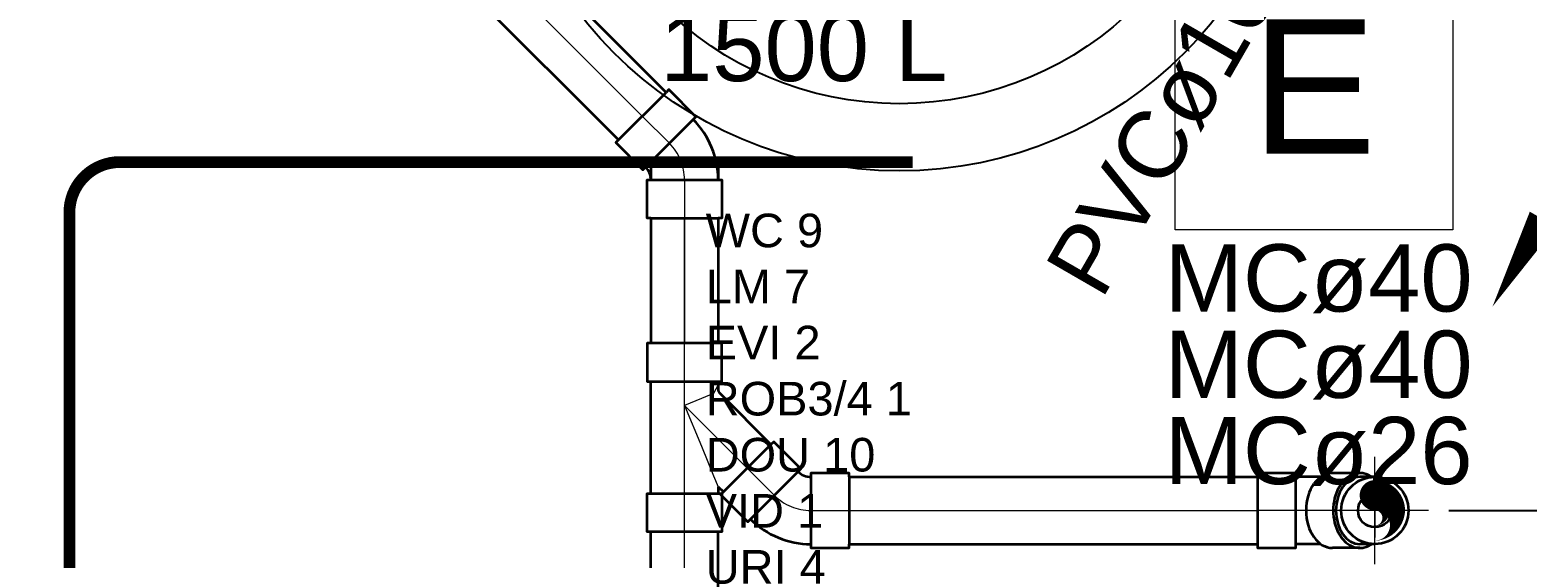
# Model space of a CAD drawing. Header units: metres. Extents: x -101133.8 to -101066.7, y -24899.3 to -24824.7.
# Drawn here: x -101104.824 to -101102.598, y -24850.24 to -24849.454 of the extents above; entities that cross this region are included whole.
import ezdxf

# ---------------------------------------------------------------- set-up
doc = ezdxf.new("R2010")
doc.units = ezdxf.units.M
doc.header["$LTSCALE"] = 0.2
doc.header["$PDSIZE"] = -5
doc.linetypes.add('AXES', pattern=[50.8, 31.75, -6.35, 6.35, -6.35])
for name, color, linetype in [('CMT-COTATION DIVERS', 1, 'Continuous'), ('CMT-CVC-MATERIEL', 30, 'Continuous'), ('CMT-PLB-EC-U', 1, 'Continuous'), ('CMT-PLB-EF-U', 140, 'Continuous'), ('CMT-PLB-EU', 3, 'Continuous'), ('CMT-PLB-EV-SOUS DALLAGE', 1, 'Continuous'), ('CMT-PLB-REC-U', 30, 'Continuous')]:
    doc.layers.add(name, color=color, linetype=linetype)
doc.styles.add('Arial', font='arial.ttf')
doc.styles.get("Standard").update_dxf_attribs({"font": 'arial.ttf'})
doc.dimstyles.get("Standard").update_dxf_attribs({"dimtxt": 0.18, "dimasz": 0.18, "dimexe": 0.18, "dimexo": 0.0625, "dimgap": 0.09, "dimtad": 0, "dimtih": 1, "dimtoh": 1, "dimdec": 4, "dimzin": 0, "dimdsep": 46, "dimtxsty": 'Standard', "dimcen": 0.09, "dimadec": 0, "dimazin": 0, "dimtfac": 1, "dimtdec": 4, "dimtofl": 0, "dimtmove": 0, "dimatfit": 3, "dimfxl": 1, "dimtolj": 1, "dimtzin": 0, "dimarcsym": 0})

# ---------------------------------------------------------------- blocks, each defined once
blk = doc.blocks.new('COT-45')
at = {"color": 0}
for p, q in [((0, -1), (0, 1)), ((-1, 0), (1, 0))]:
    blk.add_line(p, q, dxfattribs=at)
at = {"color": 0, "const_width": 0.4}
blk.add_lwpolyline([(-0.442, -0.442), (0.442, 0.442)], dxfattribs=at)
blk = doc.blocks.new('*D123')
at = {"layer": 'CMT-COTATION DIVERS', "color": 0, "lineweight": -2}
for p, q in [((-101111.6233, -24850.0721), (-101111.6233, -24850.599)), ((-101103.8509, -24850.4756), (-101103.8509, -24850.599)), ((-101111.5983, -24850.549), (-101103.8759, -24850.549))]:
    blk.add_line(p, q, dxfattribs=at)
at = {"layer": 'Defpoints', "color": 0, "lineweight": 15}
for p in [(-101111.6233, -24850.0421), (-101103.8509, -24850.4456), (-101103.8509, -24850.549)]:
    blk.add_point(p, dxfattribs=at)
at = {"layer": 'CMT-COTATION DIVERS', "color": 0, "lineweight": -2, "xscale": 0.025, "yscale": 0.025, "zscale": 0.025, "rotation": 180}
blk.add_blockref('COT-45', (-101111.6233, -24850.549), dxfattribs=at)
at = {"layer": 'CMT-COTATION DIVERS', "color": 0, "lineweight": -2, "xscale": 0.025, "yscale": 0.025, "zscale": 0.025}
blk.add_blockref('COT-45', (-101103.8509, -24850.549), dxfattribs=at)
at = {"layer": 'CMT-COTATION DIVERS', "color": 0, "lineweight": 15, "insert": (-101107.7371, -24850.474), "char_height": 0.075, "attachment_point": 5}
blk.add_mtext('\\A1;777', dxfattribs=at)
blk = doc.blocks.new('*D128')
at = {"layer": 'CMT-COTATION DIVERS', "color": 0, "lineweight": -2}
for p, q in [((-101102.7143, -24850.1688), (-101101.3327, -24850.1688)), ((-101101.3827, -24851.3963), (-101101.3827, -24850.1938)), ((-101102.2949, -24851.4213), (-101101.3327, -24851.4213))]:
    blk.add_line(p, q, dxfattribs=at)
at = {"layer": 'Defpoints', "color": 0, "lineweight": 15}
for p in [(-101102.7443, -24850.1688), (-101101.3827, -24850.1688), (-101102.3249, -24851.4213)]:
    blk.add_point(p, dxfattribs=at)
at = {"layer": 'CMT-COTATION DIVERS', "color": 0, "lineweight": -2, "xscale": 0.025, "yscale": 0.025, "zscale": 0.025}
for p, rotation in [((-101101.3827, -24850.1688), 90), ((-101101.3827, -24851.4213), 270)]:
    blk.add_blockref('COT-45', p, dxfattribs=dict(at, rotation=rotation))
at = {"layer": 'CMT-COTATION DIVERS', "color": 0, "lineweight": 15, "insert": (-101101.4585, -24850.795), "char_height": 0.075, "attachment_point": 5, "rotation": 90}
blk.add_mtext('\\A1;125', dxfattribs=at)
blk = doc.blocks.new('*D129')
at = {"layer": 'CMT-COTATION DIVERS', "color": 0, "lineweight": -2}
for p, q in [((-101102.6902, -24849.1783), (-101101.3327, -24849.1783)), ((-101101.3827, -24850.1438), (-101101.3827, -24849.2033)), ((-101102.7143, -24850.1688), (-101101.3327, -24850.1688))]:
    blk.add_line(p, q, dxfattribs=at)
at = {"layer": 'Defpoints', "color": 0, "lineweight": 15}
for p in [(-101102.7202, -24849.1783), (-101101.3827, -24849.1783), (-101102.7443, -24850.1688)]:
    blk.add_point(p, dxfattribs=at)
at = {"layer": 'CMT-COTATION DIVERS', "color": 0, "lineweight": -2, "xscale": 0.025, "yscale": 0.025, "zscale": 0.025}
for p, rotation in [((-101101.3827, -24849.1783), 90), ((-101101.3827, -24850.1688), 270)]:
    blk.add_blockref('COT-45', p, dxfattribs=dict(at, rotation=rotation))
at = {"layer": 'CMT-COTATION DIVERS', "color": 0, "lineweight": 15, "insert": (-101101.4585, -24849.6735), "char_height": 0.075, "attachment_point": 5, "rotation": 90}
blk.add_mtext('\\A1;99', dxfattribs=at)

msp = doc.modelspace()

# ---------------------------------------------------------------- linework, layer by layer
at = {"layer": 'CMT-CVC-MATERIEL'}
for radius in [0.6, 0.5]:
    msp.add_circle((-101103.5316, -24849.064), radius, dxfattribs=at)
at = {"layer": 'CMT-PLB-EC-U'}
for radius in [0.6, 0.5]:
    msp.add_circle((-101103.5316, -24849.064), radius, dxfattribs=at)
at = {"layer": 'CMT-PLB-EF-U', "linetype": 'Continuous', "lineweight": 20}
msp.add_lwpolyline([(-101102.9149, -24849.3254), (-101102.7084, -24849.3254), (-101102.7084, -24849.7517), (-101103.1214, -24849.7517), (-101103.1214, -24849.3254), (-101102.9149, -24849.3254)], dxfattribs=at)
at = {"layer": 'CMT-PLB-EF-U', "const_width": 0.0175}
msp.add_lwpolyline([(-101104.7657, -24849.7258, -0.414214), (-101104.6907, -24849.6508)], format="xyb", dxfattribs=at)
for points in [[(-101104.6907, -24849.6508), (-101103.5116, -24849.6508)], [(-101104.7657, -24851.895), (-101104.7657, -24849.7258)]]:
    msp.add_lwpolyline(points, dxfattribs=at)
at = {"layer": 'CMT-PLB-EU', "color": 8, "linetype": 'AXES', "lineweight": 20}
for p, q in [((-101102.8243, -24850.1288), (-101102.8243, -24850.2088)), ((-101102.7843, -24850.1688), (-101102.8643, -24850.1688))]:
    msp.add_line(p, q, dxfattribs=at)
at = {"layer": 'CMT-PLB-EU', "linetype": 'Continuous', "lineweight": 20}
for points in [[(-101102.8252, -24849.2216, 0, 0, 0), (-101102.9752, -24849.4814, 0.045, 0, 0), (-101103.0502, -24849.6113, 0, 0, 0)], [(-101102.8368, -24850.1904, 0, 0, 0), (-101102.9868, -24850.4502, 0.045, 0, 0), (-101103.0618, -24850.5801, 0, 0, 0)]]:
    msp.add_lwpolyline(points, format="xyseb", dxfattribs=at)
at = {"layer": 'CMT-PLB-EU', "color": 8, "linetype": 'Continuous', "lineweight": 20}
msp.add_lwpolyline([(-101102.8243, -24850.1478, 0.003, 0.003, -0.414214), (-101102.8033, -24850.1688, 0.003, 0, -0.394163), (-101102.8243, -24850.1913, 0, 0.003, 1.001955), (-101102.8243, -24850.1673, 0, 0, 0), (-101102.8243, -24850.1631, 0.0112, 0.0112, -1), (-101102.8243, -24850.1519, 0, 0, 0), (-101102.8299, -24850.1575, 0, 0, 0), (-101102.8243, -24850.1575, 0.0165, 0.0165, -0.414214), (-101102.813, -24850.1688, 0, 0, 0), (-101102.8138, -24850.1631, 0.015, 0, -0.468375), (-101102.8168, -24850.1891, 0, 0, 0)], format="xyseb", dxfattribs=at)
at = {"layer": 'CMT-PLB-EU', "lineweight": 35}
msp.add_circle((-101102.8243, -24850.1688), 0.025, dxfattribs=at)
at = {"layer": 'CMT-PLB-EV-SOUS DALLAGE', "lineweight": 35}
for p, q in [((-101104.1499, -24849.2757), (-101103.8784, -24849.5472)), ((-101104.2206, -24849.3464), (-101103.9491, -24849.6179)), ((-101103.9491, -24849.6179), (-101103.8784, -24849.5472)), ((-101103.9088, -24849.6582), (-101103.8381, -24849.5875)), ((-101103.9009, -24849.6454), (-101103.9009, -24849.6773)), ((-101103.8009, -24849.6454), (-101103.8009, -24849.6773)), ((-101103.9009, -24849.6773), (-101103.8009, -24849.6773)), ((-101103.9009, -24849.7343), (-101103.8009, -24849.7343)), ((-101103.9009, -24849.7343), (-101103.9009, -24849.9201)), ((-101103.8009, -24849.7343), (-101103.8009, -24849.9201)), ((-101103.8009, -24849.9201), (-101103.9009, -24849.9201)), ((-101103.9009, -24849.9771), (-101103.8009, -24849.9771)), ((-101103.9009, -24850.1435), (-101103.9009, -24849.9771)), ((-101103.8009, -24849.9771), (-101103.8009, -24849.9879)), ((-101103.7979, -24849.995), (-101103.7224, -24850.0706)), ((-101103.7224, -24850.0706), (-101103.7931, -24850.1413)), ((-101103.7224, -24850.0706), (-101103.7931, -24850.1413)), ((-101103.7224, -24850.0706), (-101103.7224, -24850.0706)), ((-101103.7528, -24850.1816), (-101103.6821, -24850.1109)), ((-101103.6821, -24850.1109), (-101103.7528, -24850.1816)), ((-101102.8468, -24850.1131), (-101102.8871, -24850.1131)), ((-101103.8009, -24850.1335), (-101103.8009, -24850.1435)), ((-101103.8009, -24850.1335), (-101103.7931, -24850.1413)), ((-101103.663, -24850.1188), (-101103.663, -24850.2188)), ((-101103.606, -24850.1188), (-101102.9986, -24850.1188)), ((-101103.606, -24850.1188), (-101103.606, -24850.2188)), ((-101102.9986, -24850.1188), (-101102.9986, -24850.2188)), ((-101102.9045, -24850.1188), (-101102.9416, -24850.1188)), ((-101102.9416, -24850.2188), (-101102.9416, -24850.1188)), ((-101102.8243, -24850.1188), (-101102.8468, -24850.1188)), ((-101103.9009, -24850.1435), (-101103.8009, -24850.1435)), ((-101103.7528, -24850.1816), (-101103.7528, -24850.1816)), ((-101103.9009, -24851.7368), (-101103.9009, -24850.2005)), ((-101103.8009, -24850.2005), (-101103.9009, -24850.2005)), ((-101103.8009, -24851.7368), (-101103.8009, -24850.2005)), ((-101103.606, -24850.2188), (-101102.9986, -24850.2188)), ((-101102.9045, -24850.2188), (-101102.9416, -24850.2188)), ((-101102.8468, -24850.2245), (-101102.8871, -24850.2245)), ((-101102.8243, -24850.2188), (-101102.8468, -24850.2188))]:
    msp.add_line(p, q, dxfattribs=at)
at = {"layer": 'CMT-PLB-EV-SOUS DALLAGE', "color": 8, "linetype": 'AXES', "lineweight": 20}
for p, q in [((-101104.1852, -24849.311), (-101103.9137, -24849.5825)), ((-101103.8734, -24849.6228), (-101103.9137, -24849.5825)), ((-101103.8509, -24849.6773), (-101103.8509, -24849.7343)), ((-101103.8509, -24849.9201), (-101103.8509, -24849.7343)), ((-101103.8509, -24849.7343), (-101103.8509, -24849.9201)), ((-101103.8509, -24850.2005), (-101103.8509, -24849.9201)), ((-101103.8509, -24850.0128), (-101103.7174, -24850.1462)), ((-101102.8243, -24850.2488), (-101102.8243, -24850.0888)), ((-101103.7174, -24850.1462), (-101103.7577, -24850.1059)), ((-101103.7174, -24850.1462), (-101103.7577, -24850.1059)), ((-101103.663, -24850.1688), (-101103.606, -24850.1688)), ((-101103.606, -24850.1688), (-101102.9986, -24850.1688)), ((-101102.7443, -24850.1688), (-101102.9986, -24850.1688)), ((-101103.8509, -24851.7368), (-101103.8509, -24850.2005))]:
    msp.add_line(p, q, dxfattribs=at)
at = {"layer": 'CMT-PLB-EV-SOUS DALLAGE', "lineweight": 35}
for points in [[(-101103.8381, -24849.5875), (-101103.834, -24849.5835), (-101103.8743, -24849.5431), (-101103.8784, -24849.5472)], [(-101103.9491, -24849.6179), (-101103.9531, -24849.6219), (-101103.9128, -24849.6622), (-101103.9088, -24849.6582)], [(-101103.9009, -24849.7343), (-101103.9066, -24849.7343), (-101103.9066, -24849.6773), (-101103.9009, -24849.6773)], [(-101103.8009, -24849.6773), (-101103.7952, -24849.6773), (-101103.7952, -24849.7343), (-101103.8009, -24849.7343)], [(-101103.9009, -24849.9201), (-101103.9066, -24849.9201), (-101103.9066, -24849.9771), (-101103.9009, -24849.9771)], [(-101103.8009, -24849.9771), (-101103.7952, -24849.9771), (-101103.7952, -24849.9201), (-101103.8009, -24849.9201)], [(-101103.6821, -24850.1109), (-101103.678, -24850.1068), (-101103.7183, -24850.0665), (-101103.7224, -24850.0706)], [(-101103.7224, -24850.0706), (-101103.7183, -24850.0665), (-101103.678, -24850.1068), (-101103.6821, -24850.1109)], [(-101103.606, -24850.1188), (-101103.606, -24850.1131), (-101103.663, -24850.1131), (-101103.663, -24850.1188)], [(-101102.9416, -24850.1188), (-101102.9416, -24850.1131), (-101102.9986, -24850.1131), (-101102.9986, -24850.1188)], [(-101103.9009, -24850.2005), (-101103.9066, -24850.2005), (-101103.9066, -24850.1435), (-101103.9009, -24850.1435)], [(-101103.8009, -24850.1435), (-101103.7952, -24850.1435), (-101103.7952, -24850.2005), (-101103.8009, -24850.2005)], [(-101103.7931, -24850.1413), (-101103.7971, -24850.1453), (-101103.7568, -24850.1856), (-101103.7528, -24850.1816)], [(-101103.7528, -24850.1816), (-101103.7568, -24850.1856), (-101103.7971, -24850.1453), (-101103.7931, -24850.1413)], [(-101103.663, -24850.2188), (-101103.663, -24850.2245), (-101103.606, -24850.2245), (-101103.606, -24850.2188)], [(-101102.9986, -24850.2188), (-101102.9986, -24850.2245), (-101102.9416, -24850.2245), (-101102.9416, -24850.2188)]]:
    msp.add_lwpolyline(points, dxfattribs=at)
at = {"layer": 'CMT-PLB-EV-SOUS DALLAGE', "linetype": 'Continuous', "lineweight": 20}
msp.add_lwpolyline([(-101102.7993, -24850.1255, 0, 0, 0), (-101102.6493, -24849.8657, 0, 0.045, 0), (-101102.5743, -24849.7358, 0.045, 0.045, 0)], format="xyseb", dxfattribs=at)
at = {"layer": 'CMT-PLB-EV-SOUS DALLAGE', "color": 8, "linetype": 'Continuous', "lineweight": 20, "extrusion": (0, 0, -1)}
msp.add_lwpolyline([(101103.8009, -24849.9821), (101103.8076, -24849.9948), (101103.8259, -24850.0024), (101103.8509, -24850.0128), (101103.8259, -24850.0731), (101103.8076, -24850.1173), (101103.8009, -24850.1335)], dxfattribs=at)
at = {"layer": 'CMT-PLB-EV-SOUS DALLAGE', "color": 8, "linetype": 'Continuous', "lineweight": 20}
msp.add_lwpolyline([(-101102.8243, -24850.1268, 0.006, 0.006, -0.414214), (-101102.7823, -24850.1688, 0.006, 0, -0.394163), (-101102.8243, -24850.2138, 0, 0.006, 1.001955), (-101102.8243, -24850.1658, 0, 0, 0), (-101102.8243, -24850.1575, 0.0225, 0.0225, -1), (-101102.8243, -24850.135, 0, 0, 0), (-101102.8355, -24850.1463, 0, 0, 0), (-101102.8243, -24850.1463, 0.033, 0.033, -0.414214), (-101102.8018, -24850.1688, 0, 0, 0), (-101102.8033, -24850.1575, 0.03, 0, -0.468375), (-101102.8093, -24850.2095, 0, 0, 0)], format="xyseb", dxfattribs=at)
at = {"layer": 'CMT-PLB-EV-SOUS DALLAGE', "lineweight": 35}
msp.add_circle((-101102.8243, -24850.1688), 0.05, dxfattribs=at)
for centre, radius, start, end in [((-101103.9279, -24849.6773), 0.127, 0, 45), ((-101103.9279, -24849.6773), 0.027, 0, 45), ((-101103.7909, -24849.9879), 0.01, 180, 225), ((-101103.663, -24850.0918), 0.027, 225, 270), ((-101103.663, -24850.0918), 0.127, 225, 270)]:
    msp.add_arc(centre, radius, start, end, dxfattribs=at)
at = {"layer": 'CMT-PLB-EV-SOUS DALLAGE', "color": 8, "linetype": 'AXES', "lineweight": 20}
for centre, start, end in [((-101103.9279, -24849.6773), 0, 45), ((-101103.663, -24850.0918), 225, 270)]:
    msp.add_arc(centre, 0.077, start, end, dxfattribs=at)
at = {"layer": 'CMT-PLB-EV-SOUS DALLAGE', "lineweight": 35}
for centre, major_axis, start_param, end_param in [((-101102.8871, -24850.1688), (0, -0.0557), 3.141593, 6.283185), ((-101102.8468, -24850.1688), (0, -0.0557), 2.685241, 6.739537), ((-101102.8468, -24850.1688), (0, -0.05), 3.141593, 6.283185)]:
    msp.add_ellipse(centre, major_axis=major_axis, ratio=0.707107, start_param=start_param, end_param=end_param, dxfattribs=at)

# ---------------------------------------------------------------- texts
at = {"layer": 'CMT-PLB-EC-U', "char_height": 0.1, "attachment_point": 4, "style": 'Arial'}
for s, insert in [('Ballon ECS\\P1500 L', (-101103.8873, -24849.3978)), ('MCø40', (-101103.1368, -24849.9527))]:
    msp.add_mtext(s, dxfattribs=dict(at, insert=insert))
at = {"layer": 'CMT-PLB-EF-U', "attachment_point": 4, "style": 'Arial'}
for s, insert, char_height in [('E', (-101103.0083, -24849.5385), 0.2), ('WC 9\\PLM 7\\PEVI 2\\PROB3/4 1\\PDOU 10\\PVID 1 \\PURI 4', (-101103.8194, -24850.0029), 0.05), ('MCø40', (-101103.1368, -24849.8244), 0.1)]:
    msp.add_mtext(s, dxfattribs=dict(at, insert=insert, char_height=char_height))
at = {"layer": 'CMT-PLB-EU', "linetype": 'Continuous', "lineweight": 20, "insert": (-101103.273, -24849.833), "char_height": 0.1, "attachment_point": 4, "rotation": 60, "style": 'Arial'}
msp.add_mtext('PVCø100', dxfattribs=at)
at = {"layer": 'CMT-PLB-REC-U', "insert": (-101103.1368, -24850.081), "char_height": 0.1, "attachment_point": 4, "style": 'Arial'}
msp.add_mtext('MCø26', dxfattribs=at)

# ---------------------------------------------------------------- dimensions: what is measured, and where the dimension line sits
at = {"layer": 'CMT-COTATION DIVERS', "lineweight": 15}
for base, p1, p2, picture, middle in [((-101101.3827, -24849.1783), (-101102.7443, -24850.1688), (-101102.7202, -24849.1783), '*D129', (-101101.4585, -24849.6735)), ((-101101.3827, -24850.1688), (-101102.3249, -24851.4213), (-101102.7443, -24850.1688), '*D128', (-101101.4585, -24850.795))]:
    dim = msp.add_linear_dim(base=base, p1=p1, p2=p2, angle=90, dimstyle='Standard', override={"dimscale": 0.05, "dimtxt": 1.5, "dimasz": 0.5, "dimexe": 1, "dimexo": 0.6, "dimgap": 0.75, "dimtad": 1, "dimtih": 0, "dimtoh": 0, "dimdec": 0, "dimlfac": 100, "dimblk": 'COT-45', "dimcen": 0, "dimadec": 2, "dimazin": 2, "dimtdec": 2, "dimtix": 1, "dimtmove": 1, "dimfrac": 1}, dxfattribs=at)
    dim.commit()
    dim.dimension.update_dxf_attribs({"geometry": picture, "text_midpoint": middle})
dim = msp.add_linear_dim(base=(-101103.8509, -24850.549), p1=(-101111.6233, -24850.0421), p2=(-101103.8509, -24850.4456), dimstyle='Standard', override={"dimscale": 0.05, "dimtxt": 1.5, "dimasz": 0.5, "dimexe": 1, "dimexo": 0.6, "dimgap": 0.75, "dimtad": 1, "dimtih": 0, "dimtoh": 0, "dimdec": 0, "dimlfac": 100, "dimblk": 'COT-45', "dimcen": 0, "dimadec": 2, "dimazin": 2, "dimtdec": 2, "dimtix": 1, "dimtmove": 1, "dimfrac": 1}, dxfattribs=at)
dim.commit()
dim.dimension.update_dxf_attribs({"geometry": '*D123', "text_midpoint": (-101107.7371, -24850.474)})

doc.saveas('drawing.dxf')
